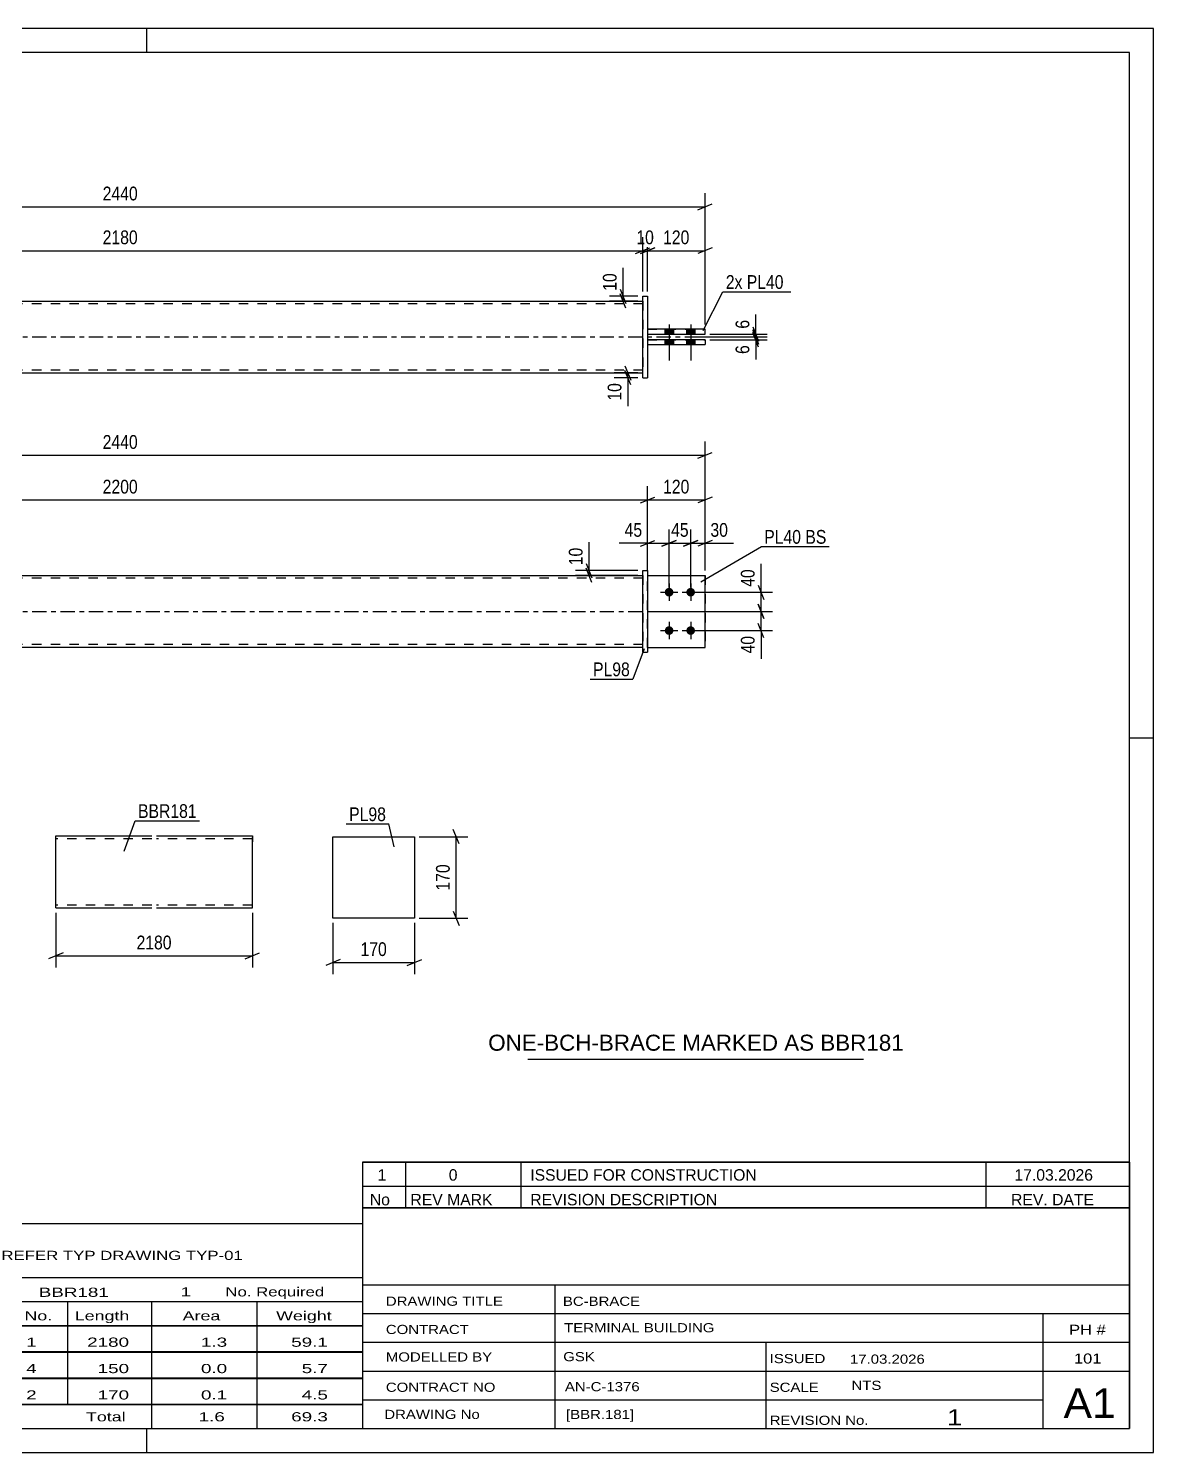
# Model space of a CAD drawing. Header units: millimetres. Extents: x 0 to 420, y 0 to 297.
# Drawn here: x 185.3 to 420, y 0 to 297 of the extents above; entities that cross this region are included whole.
import ezdxf

# ---------------------------------------------------------------- set-up
doc = ezdxf.new("R2010")
doc.units = ezdxf.units.MM
doc.linetypes.add('DXK_LINE_DOT2', pattern=[3.9198, 1.9599, -1.9599])
doc.linetypes.add('DXK_LINE_DOT3', pattern=[5.9187, 2.979, -0.9799, 0.9799, -0.9799])
doc.styles.add('Arial', font='ARIAL.TTF', dxfattribs={"height": 0.2})
doc.styles.add('Arial Narrow', font='ARIALN.TTF', dxfattribs={"height": 0.2})

# ---------------------------------------------------------------- blocks, each defined once
blk = doc.blocks.new('Unknown-580608568-1163')
at = {"color": 5, "linetype": 'Continuous'}
for p, q in [((420, 297), (0, 297)), ((210, 292), (210, 297)), ((420, 0), (420, 297)), ((415, 292), (5, 292)), ((415, 5), (415, 292)), ((420, 149), (415, 149)), ((5, 5), (415, 5)), ((210, 0), (210, 5)), ((0, 0), (420, 0))]:
    blk.add_line(p, q, dxfattribs=at)
blk = doc.blocks.new('Part-580608568-1739 - 1733')
at = {"color": 7, "linetype": 'DXK_LINE_DOT2'}
for p, q in [((314.46, 182.93), (326.46, 182.93)), ((314.46, 167.93), (314.46, 182.93)), ((314.46, 182.93), (326.46, 182.93)), ((326.46, 182.93), (326.46, 182.93)), ((326.46, 182.93), (326.46, 167.93)), ((314.46, 167.93), (314.46, 167.93)), ((314.46, 167.93), (326.46, 167.93)), ((314.46, 167.93), (326.46, 167.93))]:
    blk.add_line(p, q, dxfattribs=at)
blk = doc.blocks.new('Part-580608568-1744 - 1733')
at = {"color": 2, "linetype": 'Continuous'}
for p, q in [((314.46, 182.93), (326.46, 182.93)), ((326.46, 182.93), (326.46, 182.93)), ((326.46, 167.93), (326.46, 182.93)), ((314.46, 167.93), (326.46, 167.93))]:
    blk.add_line(p, q, dxfattribs=at)
at = {"color": 7, "linetype": 'DXK_LINE_DOT2'}
for p, q in [((314.46, 182.93), (326.46, 182.93)), ((314.46, 167.93), (314.46, 182.93)), ((314.46, 167.93), (314.46, 167.93)), ((314.46, 167.93), (326.46, 167.93))]:
    blk.add_line(p, q, dxfattribs=at)
blk = doc.blocks.new('Part-580608568-1774 - 1733')
at = {"color": 2, "linetype": 'Continuous'}
for p, q in [((313.46, 183.93), (314.46, 183.93)), ((313.46, 166.93), (313.46, 183.93)), ((314.46, 183.93), (314.46, 166.93)), ((313.46, 166.93), (313.46, 166.93)), ((313.46, 166.93), (314.46, 166.93))]:
    blk.add_line(p, q, dxfattribs=at)
at = {"color": 7, "linetype": 'DXK_LINE_DOT2'}
for p, q in [((313.46, 183.93), (314.46, 183.93)), ((313.46, 166.93), (314.46, 166.93))]:
    blk.add_line(p, q, dxfattribs=at)
blk = doc.blocks.new('Part-580608568-1779 - 1733')
at = {"color": 2, "linetype": 'Continuous'}
for p, q in [((95.49, 182.93), (313.46, 182.93)), ((313.46, 167.93), (95.49, 167.93))]:
    blk.add_line(p, q, dxfattribs=at)
at = {"color": 7, "linetype": 'DXK_LINE_DOT2'}
for p, q in [((95.49, 167.93), (95.49, 182.93)), ((313.46, 182.33), (95.49, 182.33)), ((313.46, 182.93), (313.46, 167.93)), ((313.46, 168.53), (95.49, 168.53))]:
    blk.add_line(p, q, dxfattribs=at)
at = {"color": 7, "linetype": 'DXK_LINE_DOT3'}
blk.add_line((85.49, 175.43), (323.46, 175.43), dxfattribs=at)
blk = doc.blocks.new('Bolt-580608568-1780 - 1733')
at = {"linetype": 'Continuous'}
for points in [[(318.96, 180.33), (319.14, 180.31), (319.32, 180.25), (319.49, 180.15), (319.63, 180.03), (319.74, 179.88), (319.81, 179.7), (319.85, 179.52), (319.85, 179.33), (319.81, 179.15), (319.74, 178.98), (319.63, 178.82), (319.49, 178.7), (319.32, 178.6), (319.14, 178.55), (318.96, 178.53), (318.77, 178.55), (318.59, 178.6), (318.43, 178.7), (318.29, 178.82), (318.18, 178.98), (318.1, 179.15), (318.06, 179.33), (318.06, 179.52), (318.1, 179.7), (318.18, 179.88), (318.29, 180.03), (318.43, 180.15), (318.59, 180.25), (318.77, 180.31)], [(323.46, 180.33), (323.64, 180.31), (323.82, 180.25), (323.99, 180.15), (324.13, 180.03), (324.24, 179.88), (324.31, 179.7), (324.35, 179.52), (324.35, 179.33), (324.31, 179.15), (324.24, 178.98), (324.13, 178.82), (323.99, 178.7), (323.82, 178.6), (323.64, 178.55), (323.46, 178.53), (323.27, 178.55), (323.09, 178.6), (322.93, 178.7), (322.79, 178.82), (322.68, 178.98), (322.6, 179.15), (322.56, 179.33), (322.56, 179.52), (322.6, 179.7), (322.68, 179.88), (322.79, 180.03), (322.93, 180.15), (323.09, 180.25), (323.27, 180.31)], [(318.96, 172.33), (319.14, 172.31), (319.32, 172.25), (319.49, 172.15), (319.63, 172.03), (319.74, 171.88), (319.81, 171.7), (319.85, 171.52), (319.85, 171.33), (319.81, 171.15), (319.74, 170.98), (319.63, 170.82), (319.49, 170.7), (319.32, 170.6), (319.14, 170.55), (318.96, 170.53), (318.77, 170.55), (318.59, 170.6), (318.43, 170.7), (318.29, 170.82), (318.18, 170.98), (318.1, 171.15), (318.06, 171.33), (318.06, 171.52), (318.1, 171.7), (318.18, 171.88), (318.29, 172.03), (318.43, 172.15), (318.59, 172.25), (318.77, 172.31)], [(323.46, 172.33), (323.64, 172.31), (323.82, 172.25), (323.99, 172.15), (324.13, 172.03), (324.24, 171.88), (324.31, 171.7), (324.35, 171.52), (324.35, 171.33), (324.31, 171.15), (324.24, 170.98), (324.13, 170.82), (323.99, 170.7), (323.82, 170.6), (323.64, 170.55), (323.46, 170.53), (323.27, 170.55), (323.09, 170.6), (322.93, 170.7), (322.79, 170.82), (322.68, 170.98), (322.6, 171.15), (322.56, 171.33), (322.56, 171.52), (322.6, 171.7), (322.68, 171.88), (322.79, 172.03), (322.93, 172.15), (323.09, 172.25), (323.27, 172.31)]]:
    blk.add_hatch(color=1, dxfattribs=at).paths.add_polyline_path(points)
at = {"color": 1, "linetype": 'Continuous'}
for p, q in [((318.96, 181.23), (318.96, 177.63)), ((323.46, 181.23), (323.46, 177.63)), ((317.16, 179.43), (320.76, 179.43)), ((321.66, 179.43), (325.26, 179.43)), ((318.96, 173.23), (318.96, 169.63)), ((323.46, 173.23), (323.46, 169.63)), ((317.16, 171.43), (320.76, 171.43)), ((321.66, 171.43), (325.26, 171.43))]:
    blk.add_line(p, q, dxfattribs=at)
blk = doc.blocks.new('Bolt-580608568-1399 - 1390')
at = {"linetype": 'Continuous'}
for points in [[(319.86, 234.26), (318.06, 234.26), (318.06, 233.26), (319.86, 233.26)], [(319.86, 234.26), (318.06, 234.26), (318.06, 233.26), (319.86, 233.26)], [(319.86, 232.06), (318.06, 232.06), (318.06, 231.06), (319.86, 231.06)], [(319.86, 232.06), (318.06, 232.06), (318.06, 231.06), (319.86, 231.06)], [(324.36, 234.26), (322.56, 234.26), (322.56, 233.26), (324.36, 233.26)], [(324.36, 234.26), (322.56, 234.26), (322.56, 233.26), (324.36, 233.26)], [(324.36, 232.06), (322.56, 232.06), (322.56, 231.06), (324.36, 231.06)], [(324.36, 232.06), (322.56, 232.06), (322.56, 231.06), (324.36, 231.06)]]:
    blk.add_hatch(color=1, dxfattribs=at).paths.add_polyline_path(points)
at = {"color": 1, "linetype": 'Continuous'}
for p, q in [((318.96, 235.26), (318.96, 227.76)), ((318.96, 235.26), (318.96, 227.76)), ((323.46, 235.26), (323.46, 227.76)), ((323.46, 235.26), (323.46, 227.76)), ((318.06, 234.26), (318.06, 233.26)), ((318.06, 234.26), (318.06, 233.26)), ((318.06, 232.06), (318.06, 231.06)), ((318.06, 232.06), (318.06, 231.06)), ((319.86, 234.26), (319.86, 233.26)), ((319.86, 234.26), (319.86, 233.26)), ((319.86, 232.06), (319.86, 231.06)), ((319.86, 232.06), (319.86, 231.06)), ((322.56, 234.26), (322.56, 233.26)), ((322.56, 234.26), (322.56, 233.26)), ((322.56, 232.06), (322.56, 231.06)), ((322.56, 232.06), (322.56, 231.06)), ((324.36, 234.26), (324.36, 233.26)), ((324.36, 234.26), (324.36, 233.26)), ((324.36, 232.06), (324.36, 231.06)), ((324.36, 232.06), (324.36, 231.06))]:
    blk.add_line(p, q, dxfattribs=at)
blk = doc.blocks.new('Part-580608568-1425 - 1390')
at = {"color": 2, "linetype": 'Continuous'}
for p, q in [((95.49, 240.16), (313.46, 240.16)), ((95.49, 225.16), (313.46, 225.16))]:
    blk.add_line(p, q, dxfattribs=at)
at = {"color": 7, "linetype": 'DXK_LINE_DOT2'}
for p, q in [((95.49, 240.16), (95.49, 225.16)), ((313.46, 239.56), (95.49, 239.56)), ((313.46, 240.16), (313.46, 225.16)), ((313.46, 225.76), (95.49, 225.76))]:
    blk.add_line(p, q, dxfattribs=at)
at = {"color": 7, "linetype": 'DXK_LINE_DOT3'}
blk.add_line((85.49, 232.66), (323.46, 232.66), dxfattribs=at)
blk = doc.blocks.new('Part-580608568-1426 - 1390')
at = {"color": 2, "linetype": 'Continuous'}
for p, q in [((313.46, 241.16), (313.46, 241.16)), ((313.46, 224.16), (313.46, 241.16)), ((313.46, 241.16), (314.46, 241.16)), ((314.46, 241.16), (314.46, 241.16)), ((314.46, 241.16), (314.46, 224.16)), ((313.46, 224.16), (314.46, 224.16)), ((313.46, 224.16), (313.46, 224.16)), ((314.46, 224.16), (314.46, 224.16))]:
    blk.add_line(p, q, dxfattribs=at)
at = {"color": 7, "linetype": 'DXK_LINE_DOT2'}
for p, q in [((313.46, 241.16), (314.46, 241.16)), ((313.46, 224.16), (314.46, 224.16)), ((314.46, 224.16), (314.46, 224.16))]:
    blk.add_line(p, q, dxfattribs=at)
blk = doc.blocks.new('Part-580608568-1452 - 1390')
at = {"color": 2, "linetype": 'Continuous'}
for p, q in [((326.46, 234.26), (314.46, 234.26)), ((314.46, 233.26), (326.46, 233.26)), ((326.46, 233.26), (326.46, 234.26))]:
    blk.add_line(p, q, dxfattribs=at)
at = {"color": 7, "linetype": 'DXK_LINE_DOT2'}
for p, q in [((314.46, 234.26), (314.46, 233.26)), ((314.46, 234.26), (326.46, 234.26)), ((314.46, 233.26), (326.46, 233.26))]:
    blk.add_line(p, q, dxfattribs=at)
blk = doc.blocks.new('Part-580608568-1457 - 1390')
at = {"color": 2, "linetype": 'Continuous'}
for p, q in [((326.46, 232.06), (314.46, 232.06)), ((326.46, 232.06), (326.46, 231.06)), ((314.46, 231.06), (326.46, 231.06))]:
    blk.add_line(p, q, dxfattribs=at)
at = {"color": 7, "linetype": 'DXK_LINE_DOT2'}
for p, q in [((314.46, 232.06), (314.46, 231.06)), ((314.46, 232.06), (326.46, 232.06)), ((314.46, 231.06), (326.46, 231.06))]:
    blk.add_line(p, q, dxfattribs=at)
blk = doc.blocks.new('Part-580608568-2275 - 2269')
at = {"color": 2, "linetype": 'Continuous'}
for p, q in [((248.85, 111.44), (248.84, 128.44)), ((248.84, 128.44), (265.84, 128.44)), ((265.84, 128.44), (265.85, 111.44)), ((265.85, 111.44), (248.85, 111.44))]:
    blk.add_line(p, q, dxfattribs=at)
blk = doc.blocks.new('Part-580608568-2301 - 2294')
at = {"color": 2, "linetype": 'Continuous'}
for p, q in [((191.04, 113.68), (191.04, 128.59)), ((191.04, 128.59), (211.04, 128.59)), ((212.04, 128.59), (232.04, 128.59)), ((232.04, 128.59), (232.04, 128.5)), ((232.04, 128.5), (232.04, 127.39)), ((232.04, 113.59), (232.04, 127.39)), ((191.04, 113.59), (191.04, 113.68)), ((191.04, 113.59), (211.04, 113.59)), ((212.04, 113.59), (232.04, 113.59))]:
    blk.add_line(p, q, dxfattribs=at)
at = {"color": 7, "linetype": 'DXK_LINE_DOT2'}
for p, q in [((211.04, 127.99), (191.04, 127.99)), ((232.04, 127.99), (212.04, 127.99)), ((232.04, 127.39), (232.04, 128.24)), ((191.04, 114.19), (191.04, 114.23)), ((211.04, 114.19), (191.04, 114.19)), ((232.04, 114.19), (212.04, 114.19)), ((232.04, 114.19), (232.04, 114.23))]:
    blk.add_line(p, q, dxfattribs=at)
blk = doc.blocks.new('StraightDimension-580608568-1827 - 1733')
at = {"color": 7, "linetype": 'Continuous'}
for p, q in [((317.46, 189.04), (320.46, 190.24)), ((318.96, 180.43), (318.96, 192.49)), ((324.96, 190.24), (321.96, 189.04)), ((323.46, 180.43), (323.46, 192.49)), ((318.96, 189.64), (323.46, 189.64))]:
    blk.add_line(p, q, dxfattribs=at)
at = {"color": 0}
blk.add_wipeout([(323.64, 190.39), (323.64, 194.59), (318.78, 194.59), (318.78, 190.39)], dxfattribs=at)
at = {"color": 3, "style": 'Arial Narrow'}
blk.add_text('45', height=2.863, dxfattribs=at).set_placement((319.38, 190.99))
blk = doc.blocks.new('StraightDimension-580608568-1857 - 1733')
at = {"color": 7, "linetype": 'Continuous'}
for p, q in [((83.99, 208.58), (80.99, 207.38)), ((82.49, 183.93), (82.49, 210.83)), ((82.49, 207.98), (326.46, 207.98)), ((324.96, 207.38), (327.96, 208.58)), ((326.46, 183.93), (326.46, 210.83))]:
    blk.add_line(p, q, dxfattribs=at)
at = {"color": 0}
blk.add_wipeout([(208.73, 208.73), (208.73, 212.93), (200.22, 212.93), (200.22, 208.73)], dxfattribs=at)
at = {"color": 3, "style": 'Arial Narrow'}
blk.add_text('2440', height=2.863, dxfattribs=at).set_placement((200.82, 209.33))
blk = doc.blocks.new('StraightDimension-580608568-1802 - 1733')
at = {"color": 7, "linetype": 'Continuous'}
for p, q in [((301.66, 185.43), (302.86, 182.43)), ((302.86, 181.43), (301.66, 184.43)), ((312.46, 183.93), (299.41, 183.93)), ((312.46, 182.93), (299.41, 182.93)), ((302.26, 182.93), (302.26, 183.93))]:
    blk.add_line(p, q, dxfattribs=at)
at = {"color": 0}
blk.add_wipeout([(301.51, 189.31), (297.31, 189.31), (297.31, 184.45), (301.51, 184.45)], dxfattribs=at)
at = {"color": 7, "linetype": 'Continuous'}
blk.add_line((302.26, 183.93), (302.26, 189.83), dxfattribs=at)
blk.add_line((302.26, 183.93), (302.26, 189.83), dxfattribs=at)
at = {"color": 3, "style": 'Arial Narrow'}
blk.add_text('10', height=2.863, rotation=90.0002, dxfattribs=at).set_placement((300.91, 185.05))
blk = doc.blocks.new('StraightDimension-580608568-1811 - 1733')
at = {"color": 7, "linetype": 'Continuous'}
for p, q in [((312.96, 189.04), (315.96, 190.24)), ((314.46, 183.93), (314.46, 192.49)), ((320.46, 190.24), (317.46, 189.04)), ((318.96, 180.43), (318.96, 192.49)), ((314.46, 189.64), (318.96, 189.64))]:
    blk.add_line(p, q, dxfattribs=at)
at = {"color": 0}
blk.add_wipeout([(313.93, 190.39), (313.93, 194.59), (309.08, 194.59), (309.08, 190.39)], dxfattribs=at)
at = {"color": 7, "linetype": 'Continuous'}
blk.add_line((314.46, 189.64), (308.55, 189.64), dxfattribs=at)
blk.add_line((314.46, 189.64), (308.55, 189.64), dxfattribs=at)
at = {"color": 3, "style": 'Arial Narrow'}
blk.add_text('45', height=2.863, dxfattribs=at).set_placement((309.68, 190.99))
blk = doc.blocks.new('StraightDimension-580608568-1840 - 1733')
at = {"color": 7, "linetype": 'Continuous'}
for p, q in [((321.96, 189.04), (324.96, 190.24)), ((323.46, 180.43), (323.46, 192.49)), ((327.96, 190.24), (324.96, 189.04)), ((326.46, 183.93), (326.46, 192.49)), ((323.46, 189.64), (326.46, 189.64))]:
    blk.add_line(p, q, dxfattribs=at)
at = {"color": 0}
blk.add_wipeout([(331.84, 190.39), (331.84, 194.59), (326.98, 194.59), (326.98, 190.39)], dxfattribs=at)
at = {"color": 7, "linetype": 'Continuous'}
blk.add_line((326.46, 189.64), (332.36, 189.64), dxfattribs=at)
blk.add_line((326.46, 189.64), (332.36, 189.64), dxfattribs=at)
at = {"color": 3, "style": 'Arial Narrow'}
blk.add_text('30', height=2.863, dxfattribs=at).set_placement((327.58, 190.99))
blk = doc.blocks.new('StraightDimension-580608568-1877 - 1733')
at = {"color": 7, "linetype": 'Continuous'}
for p, q in [((315.46, 175.43), (340.54, 175.43)), ((337.54, 176.93), (338.74, 173.93)), ((338.14, 171.43), (338.14, 175.43)), ((338.74, 169.93), (337.54, 172.93)), ((324.46, 171.43), (340.54, 171.43))]:
    blk.add_line(p, q, dxfattribs=at)
at = {"color": 0}
blk.add_wipeout([(337.39, 170.9), (333.19, 170.9), (333.19, 166.05), (337.39, 166.05)], dxfattribs=at)
at = {"color": 7, "linetype": 'Continuous'}
blk.add_line((338.14, 171.43), (338.14, 165.52), dxfattribs=at)
blk.add_line((338.14, 171.43), (338.14, 165.52), dxfattribs=at)
at = {"color": 3, "style": 'Arial Narrow'}
blk.add_text('40', height=2.863, rotation=90.0002, dxfattribs=at).set_placement((336.79, 166.65))
blk = doc.blocks.new('StraightDimension-580608568-1886 - 1733')
at = {"color": 7, "linetype": 'Continuous'}
for p, q in [((324.46, 179.43), (340.54, 179.43)), ((337.54, 180.93), (338.74, 177.93)), ((338.14, 175.43), (338.14, 179.43)), ((315.46, 175.43), (340.54, 175.43)), ((338.74, 173.93), (337.54, 176.93))]:
    blk.add_line(p, q, dxfattribs=at)
at = {"color": 0}
blk.add_wipeout([(337.39, 184.81), (333.19, 184.81), (333.19, 179.95), (337.39, 179.95)], dxfattribs=at)
at = {"color": 7, "linetype": 'Continuous'}
blk.add_line((338.14, 179.43), (338.14, 185.33), dxfattribs=at)
blk.add_line((338.14, 179.43), (338.14, 185.33), dxfattribs=at)
at = {"color": 3, "style": 'Arial Narrow'}
blk.add_text('40', height=2.863, rotation=90.0002, dxfattribs=at).set_placement((336.79, 180.55))
blk = doc.blocks.new('StraightDimension-580608568-1896 - 1733')
at = {"color": 7, "linetype": 'Continuous'}
for p, q in [((312.96, 198.06), (315.96, 199.26)), ((314.46, 183.93), (314.46, 201.51)), ((327.96, 199.26), (324.96, 198.06)), ((326.46, 183.93), (326.46, 201.51)), ((314.46, 198.66), (326.46, 198.66))]:
    blk.add_line(p, q, dxfattribs=at)
at = {"color": 0}
blk.add_wipeout([(323.8, 199.41), (323.8, 203.61), (317.11, 203.61), (317.11, 199.41)], dxfattribs=at)
at = {"color": 3, "style": 'Arial Narrow'}
blk.add_text('120', height=2.863, dxfattribs=at).set_placement((317.71, 200.01))
blk = doc.blocks.new('StraightDimension-580608568-1915 - 1733')
at = {"color": 7, "linetype": 'Continuous'}
for p, q in [((95.99, 199.26), (92.99, 198.06)), ((94.49, 176.43), (94.49, 201.51)), ((312.96, 198.06), (315.96, 199.26)), ((314.46, 183.93), (314.46, 201.51)), ((94.49, 198.66), (314.46, 198.66))]:
    blk.add_line(p, q, dxfattribs=at)
at = {"color": 0}
blk.add_wipeout([(208.73, 199.41), (208.73, 203.61), (200.22, 203.61), (200.22, 199.41)], dxfattribs=at)
at = {"color": 3, "style": 'Arial Narrow'}
blk.add_text('2200', height=2.863, dxfattribs=at).set_placement((200.82, 200.01))
blk = doc.blocks.new('StraightDimension-580608568-1459 - 1390')
at = {"color": 7, "linetype": 'Continuous'}
for p, q in [((309.76, 226.66), (310.96, 223.66)), ((312.46, 225.16), (307.51, 225.16)), ((312.46, 224.16), (307.51, 224.16)), ((310.96, 222.66), (309.76, 225.66)), ((310.36, 224.16), (310.36, 225.16))]:
    blk.add_line(p, q, dxfattribs=at)
at = {"color": 0}
blk.add_wipeout([(309.61, 223.64), (305.41, 223.64), (305.41, 218.78), (309.61, 218.78)], dxfattribs=at)
at = {"color": 7, "linetype": 'Continuous'}
blk.add_line((310.36, 224.16), (310.36, 218.26), dxfattribs=at)
blk.add_line((310.36, 224.16), (310.36, 218.26), dxfattribs=at)
at = {"color": 3, "style": 'Arial Narrow'}
blk.add_text('10', height=2.863, rotation=90.0002, dxfattribs=at).set_placement((309.01, 219.38))
blk = doc.blocks.new('StraightDimension-580608568-1473 - 1390')
at = {"color": 7, "linetype": 'Continuous'}
for p, q in [((312.46, 241.16), (306.51, 241.16)), ((308.76, 242.66), (309.96, 239.66)), ((309.96, 238.66), (308.76, 241.66)), ((309.36, 240.16), (309.36, 241.16)), ((312.46, 240.16), (306.51, 240.16))]:
    blk.add_line(p, q, dxfattribs=at)
at = {"color": 0}
blk.add_wipeout([(308.61, 246.54), (304.41, 246.54), (304.41, 241.69), (308.61, 241.69)], dxfattribs=at)
at = {"color": 7, "linetype": 'Continuous'}
blk.add_line((309.36, 241.16), (309.36, 247.07), dxfattribs=at)
blk.add_line((309.36, 241.16), (309.36, 247.07), dxfattribs=at)
at = {"color": 3, "style": 'Arial Narrow'}
blk.add_text('10', height=2.863, rotation=90.0002, dxfattribs=at).set_placement((308.01, 242.29))
blk = doc.blocks.new('StraightDimension-580608568-1520 - 1390')
at = {"color": 7, "linetype": 'Continuous'}
for p, q in [((82.49, 235.26), (82.49, 262.65)), ((326.46, 235.26), (326.46, 262.65)), ((83.99, 260.4), (80.99, 259.2)), ((82.49, 259.8), (326.46, 259.8)), ((324.96, 259.2), (327.96, 260.4))]:
    blk.add_line(p, q, dxfattribs=at)
at = {"color": 0}
blk.add_wipeout([(208.73, 260.55), (208.73, 264.75), (200.22, 264.75), (200.22, 260.55)], dxfattribs=at)
at = {"color": 3, "style": 'Arial Narrow'}
blk.add_text('2440', height=2.863, dxfattribs=at).set_placement((200.82, 261.15))
blk = doc.blocks.new('StraightDimension-580608568-1551 - 1390')
at = {"color": 7, "linetype": 'Continuous'}
for p, q in [((314.46, 242.16), (314.46, 253.51)), ((326.46, 235.26), (326.46, 253.51)), ((312.96, 250.06), (315.96, 251.26)), ((314.46, 250.66), (326.46, 250.66)), ((327.96, 251.26), (324.96, 250.06))]:
    blk.add_line(p, q, dxfattribs=at)
at = {"color": 0}
blk.add_wipeout([(323.8, 251.41), (323.8, 255.61), (317.11, 255.61), (317.11, 251.41)], dxfattribs=at)
at = {"color": 3, "style": 'Arial Narrow'}
blk.add_text('120', height=2.863, dxfattribs=at).set_placement((317.71, 252.01))
blk = doc.blocks.new('StraightDimension-580608568-1561 - 1390')
at = {"color": 7, "linetype": 'Continuous'}
for p, q in [((313.46, 242.16), (313.46, 253.51)), ((314.46, 242.16), (314.46, 253.51)), ((311.96, 250.06), (314.96, 251.26)), ((315.96, 251.26), (312.96, 250.06)), ((313.46, 250.66), (314.46, 250.66))]:
    blk.add_line(p, q, dxfattribs=at)
at = {"color": 0}
blk.add_wipeout([(316.39, 251.41), (316.39, 255.61), (311.53, 255.61), (311.53, 251.41)], dxfattribs=at)
at = {"color": 3, "style": 'Arial Narrow'}
blk.add_text('10', height=2.863, dxfattribs=at).set_placement((312.13, 252.01))
blk = doc.blocks.new('StraightDimension-580608568-1571 - 1390')
at = {"color": 7, "linetype": 'Continuous'}
for p, q in [((95.49, 242.16), (95.49, 253.51)), ((313.46, 242.16), (313.46, 253.51)), ((96.99, 251.26), (93.99, 250.06)), ((95.49, 250.66), (313.46, 250.66)), ((311.96, 250.06), (314.96, 251.26))]:
    blk.add_line(p, q, dxfattribs=at)
at = {"color": 0}
blk.add_wipeout([(208.73, 251.41), (208.73, 255.61), (200.22, 255.61), (200.22, 251.41)], dxfattribs=at)
at = {"color": 3, "style": 'Arial Narrow'}
blk.add_text('2180', height=2.863, dxfattribs=at).set_placement((200.82, 252.01))
blk = doc.blocks.new('StraightDimension-580608568-1656 - 1390')
at = {"color": 7, "linetype": 'Continuous'}
for p, q in [((336.44, 234.76), (337.64, 231.76)), ((322.21, 232.66), (339.44, 232.66)), ((327.46, 233.26), (339.44, 233.26)), ((337.64, 231.16), (336.44, 234.16)), ((337.04, 232.66), (337.04, 233.26))]:
    blk.add_line(p, q, dxfattribs=at)
at = {"color": 0}
blk.add_wipeout([(336.29, 236.82), (332.09, 236.82), (332.09, 233.79), (336.29, 233.79)], dxfattribs=at)
at = {"color": 7, "linetype": 'Continuous'}
blk.add_line((337.04, 233.26), (337.04, 237.34), dxfattribs=at)
blk.add_line((337.04, 233.26), (337.04, 237.34), dxfattribs=at)
at = {"color": 3, "style": 'Arial Narrow'}
blk.add_text('6', height=2.86, rotation=90.0002, dxfattribs=at).set_placement((335.69, 234.39))
blk = doc.blocks.new('StraightDimension-580608568-1667 - 1390')
at = {"color": 7, "linetype": 'Continuous'}
for p, q in [((322.21, 232.66), (339.44, 232.66)), ((327.46, 232.06), (339.44, 232.06)), ((336.44, 234.16), (337.64, 231.16)), ((337.64, 230.56), (336.44, 233.56)), ((337.04, 232.06), (337.04, 232.66))]:
    blk.add_line(p, q, dxfattribs=at)
at = {"color": 0}
blk.add_wipeout([(336.29, 231.54), (332.09, 231.54), (332.09, 228.51), (336.29, 228.51)], dxfattribs=at)
at = {"color": 7, "linetype": 'Continuous'}
blk.add_line((337.04, 232.06), (337.04, 227.99), dxfattribs=at)
blk.add_line((337.04, 232.06), (337.04, 227.99), dxfattribs=at)
at = {"color": 3, "style": 'Arial Narrow'}
blk.add_text('6', height=2.86, rotation=90.0002, dxfattribs=at).set_placement((335.69, 229.11))
blk = doc.blocks.new('StraightDimension-580608568-2277 - 2269')
at = {"color": 7, "linetype": 'Continuous'}
for p, q in [((266.84, 128.44), (276.95, 128.44)), ((275.15, 126.94), (273.95, 129.94)), ((274.55, 111.44), (274.55, 128.44)), ((273.95, 112.94), (275.15, 109.94)), ((266.85, 111.44), (276.95, 111.44))]:
    blk.add_line(p, q, dxfattribs=at)
at = {"color": 0}
blk.add_wipeout([(273.8, 123.28), (269.6, 123.28), (269.6, 116.6), (273.8, 116.6)], dxfattribs=at)
at = {"color": 3, "style": 'Arial Narrow'}
blk.add_text('170', height=2.863, rotation=90.0002, dxfattribs=at).set_placement((273.2, 117.2))
blk = doc.blocks.new('StraightDimension-580608568-2286 - 2269')
at = {"color": 7, "linetype": 'Continuous'}
for p, q in [((248.85, 110.44), (248.85, 99.8)), ((265.85, 110.44), (265.85, 99.8)), ((250.35, 102.8), (247.35, 101.6)), ((248.85, 102.2), (265.85, 102.2)), ((264.35, 101.6), (267.35, 102.8))]:
    blk.add_line(p, q, dxfattribs=at)
at = {"color": 0}
blk.add_wipeout([(260.69, 102.95), (260.69, 107.15), (254, 107.15), (254, 102.95)], dxfattribs=at)
at = {"color": 3, "style": 'Arial Narrow'}
blk.add_text('170', height=2.863, dxfattribs=at).set_placement((254.6, 103.55))
blk = doc.blocks.new('StraightDimension-580608568-2305 - 2294')
at = {"color": 7, "linetype": 'Continuous'}
for p, q in [((191.04, 112.59), (191.04, 101.19)), ((232.04, 112.59), (232.04, 101.19)), ((192.54, 104.19), (189.54, 102.99)), ((230.54, 102.99), (233.54, 104.19)), ((191.04, 103.59), (232.04, 103.59))]:
    blk.add_line(p, q, dxfattribs=at)
at = {"color": 0}
blk.add_wipeout([(215.79, 104.34), (215.79, 108.54), (207.28, 108.54), (207.28, 104.34)], dxfattribs=at)
at = {"color": 3, "style": 'Arial Narrow'}
blk.add_text('2180', height=2.863, dxfattribs=at).set_placement((207.88, 104.94))
blk = doc.blocks.new('Unknown-580608568-3638')
at = {"color": 7, "linetype": 'Continuous'}
for p, q in [((255, 51.05), (255, 5)), ((255, 51.05), (415, 51.05)), ((415, 51), (415, 5)), ((255, 35), (415, 35)), ((295.14, 35), (295.14, 5)), ((255, 29), (415, 29)), ((397, 5.05), (397, 29.05)), ((255, 23), (415, 23)), ((339.14, 23), (339.14, 5)), ((255, 17), (415, 17)), ((255, 11), (397, 11)), ((255, 5), (415, 5))]:
    blk.add_line(p, q, dxfattribs=at)
at = {"color": 7, "style": 'Arial Narrow'}
for s, height, width, p in [('DRAWING TITLE', 1.9089, 1.425378, (259.88, 30.61)), ('BC-BRACE', 1.909, 1.425378, (296.81, 30.59)), ('TERMINAL BUILDING', 1.9089, 1.425378, (297.06, 25.07)), ('CONTRACT', 1.909, 1.425378, (259.88, 24.71)), ('MODELLED BY', 1.9089, 1.425378, (259.88, 18.98)), ('GSK', 1.909, 1.425378, (296.88, 19.04)), ('ISSUED', 1.909, 1.425378, (339.94, 18.64)), ('17.03.2026', 1.909, 1.425378, (356.69, 18.52)), ('CONTRACT NO', 1.9089, 1.425378, (259.88, 12.66)), ('AN-C-1376', 1.909, 1.425378, (297.23, 12.78)), ('SCALE', 1.909, 1.425378, (339.94, 12.65)), ('A1', 6.204, 1.25, (401.24, 7.2)), ('DRAWING No', 1.909, 1.425378, (259.56, 7)), ('[BBR.181]', 1.909, 1.425378, (297.46, 6.99)), ('1', 3.34, 1.5, (376.91, 5.68)), ('REVISION No.', 1.9089, 1.425378, (339.94, 5.77))]:
    blk.add_text(s, height=height, dxfattribs=dict(at, width=width)).set_placement(p)
at = {"color": 7, "linetype": 'Continuous', "style": 'Arial Narrow'}
for s, height, width, p in [('PH #', 2.1, 1.42538, (402.4, 24.55)), ('101', 2.1, 1.42538, (403.41, 18.55)), ('NTS', 1.909, 1.425378, (357, 13.05))]:
    blk.add_text(s, height=height, dxfattribs=dict(at, width=width)).set_placement(p)
blk = doc.blocks.new('Unknown-580608568-3639')
at = {"color": 7, "linetype": 'Continuous'}
for p, q in [((255, 60.55), (415, 60.55)), ((415, 60.55), (255, 60.55)), ((255, 60.55), (255, 55.55)), ((264, 60.55), (264, 55.55)), ((288, 60.55), (288, 55.55)), ((385, 60.55), (385, 55.55)), ((415, 60.55), (415, 55.55)), ((255, 55.55), (415, 55.55)), ((255, 55.55), (255, 51.05)), ((255, 55.55), (415, 55.55)), ((264, 55.55), (264, 51.05)), ((288, 55.55), (288, 51.05)), ((385, 55.55), (385, 51.05)), ((415, 55.55), (415, 51.05)), ((415, 51.05), (255, 51.05))]:
    blk.add_line(p, q, dxfattribs=at)
at = {"color": 7, "linetype": 'Continuous', "style": 'Arial Narrow'}
for s, height, width, p in [('1', 2.39, 1.196471, (258.16, 56.7)), ('0', 2.39, 1.196471, (273, 56.7)), ('ISSUED FOR CONSTRUCTION', 2.3861, 1.196471, (290, 56.7)), ('17.03.2026', 2.386, 1.196471, (391, 56.7)), ('No', 2.386, 1.2, (256.54, 51.55)), ('REV MARK', 2.386, 1.2, (265, 51.55)), ('REVISION DESCRIPTION', 2.3861, 1.2, (290, 51.55)), ('REV. DATE', 2.386, 1.2, (390.28, 51.55))]:
    blk.add_text(s, height=height, dxfattribs=dict(at, width=width)).set_placement(p)
blk = doc.blocks.new('Unknown-580608568-3640')
at = {"color": 7, "linetype": 'Continuous'}
for p, q in [((95, 47.75), (255, 47.75)), ((95, 36.5), (95, 47.75)), ((255, 47.75), (255, 36.5)), ((95, 36.5), (255, 36.5)), ((95, 36.5), (95, 31.5)), ((255, 36.5), (255, 31.5)), ((95, 31.5), (255, 31.5)), ((95, 31.5), (95, 26.5)), ((119, 31.5), (119, 26.5)), ((154.5, 31.5), (154.5, 26.5)), ((180.5, 31.5), (180.5, 26.5)), ((193.5, 31.5), (193.5, 26.5)), ((211, 31.5), (211, 26.5)), ((233, 31.5), (233, 26.5)), ((255, 31.5), (255, 26.5)), ((95, 26.5), (255, 26.5)), ((95, 26.45), (95, 21.05)), ((95, 26.45), (255, 26.45)), ((119, 26.5), (119, 21)), ((154.5, 26.5), (154.5, 21)), ((180.5, 26.5), (180.5, 21)), ((193.5, 26.5), (193.5, 21)), ((211, 26.5), (211, 21)), ((233, 26.5), (233, 21)), ((255, 26.45), (255, 21.05)), ((95, 21.05), (255, 21.05)), ((95, 20.95), (95, 15.55)), ((95, 20.95), (255, 20.95)), ((119, 21), (119, 15.5)), ((154.5, 21), (154.5, 15.5)), ((180.5, 21), (180.5, 15.5)), ((193.5, 21), (193.5, 15.5)), ((211, 21), (211, 15.5)), ((233, 21), (233, 15.5)), ((255, 20.95), (255, 15.55)), ((95, 15.55), (255, 15.55)), ((95, 15.45), (95, 10.05)), ((95, 15.45), (255, 15.45)), ((119, 15.5), (119, 10)), ((154.5, 15.5), (154.5, 10)), ((180.5, 15.5), (180.5, 10)), ((193.5, 15.5), (193.5, 10)), ((211, 15.5), (211, 10)), ((233, 15.5), (233, 10)), ((255, 15.45), (255, 10.05)), ((95, 10.05), (255, 10.05)), ((95, 10), (255, 10)), ((95, 10), (95, 5)), ((211, 10), (211, 5)), ((233, 10), (233, 5)), ((255, 10), (255, 5)), ((95, 5), (255, 5))]:
    blk.add_line(p, q, dxfattribs=at)
at = {"color": 7, "style": 'Arial Narrow'}
for s, height, width, p in [('GENERAL NOTES & WELD DETAILS :', 2.8633, 1.4, (96.15, 40.06)), ('REFER TYP DRAWING TYP-01', 1.9089, 1.6, (179.7, 40.16)), ("MATERIAL LIST FOR ASSEMBLY MK'D", 1.9089, 1.6, (96.15, 32.56)), ('BBR181', 1.909, 1.794707, (187.48, 32.47)), ('1', 1.91, 1.794707, (217.08, 32.56)), ('No. Required', 1.9089, 1.6, (226.41, 32.56)), ('Mark', 1.909, 1.7, (96.34, 27.5)), ('Profile', 1.909, 1.7, (129.41, 27.5)), ('Material', 1.909, 1.7, (159.54, 27.56)), ('No.', 1.909, 1.7, (184.5, 27.56)), ('Length', 1.909, 1.7, (195, 27.56)), ('Area', 1.909, 1.7, (217.5, 27.56)), ('Weight', 1.909, 1.7, (237, 27.56))]:
    blk.add_text(s, height=height, dxfattribs=dict(at, width=width)).set_placement(p)
at = {"color": 7, "linetype": 'Continuous', "style": 'Arial Narrow'}
for s, height, width, p in [('BBR181', 1.909, 1.794707, (96.5, 22.06)), ('SHS150*6', 1.909, 1.794707, (121, 22.06)), ('E350', 1.909, 1.794707, (160.74, 22.06)), ('1', 1.91, 1.794707, (184.86, 22.06)), ('2180', 1.909, 1.794707, (197.58, 22.06)), ('1.3', 1.909, 1.794707, (221.32, 22.06)), ('59.1', 1.909, 1.794707, (240.14, 22.06)), ('PL40', 1.909, 1.794707, (96.5, 16.56)), ('PL10*120', 1.909, 1.794707, (121, 16.56)), ('E350', 1.909, 1.794707, (160.74, 16.56)), ('4', 1.91, 1.794707, (184.86, 16.56)), ('150', 1.909, 1.794707, (199.77, 16.56)), ('0.0', 1.909, 1.794707, (221.32, 16.56)), ('5.7', 1.909, 1.794707, (242.33, 16.56)), ('PL98', 1.909, 1.794707, (96.5, 11.06)), ('PL10*170', 1.909, 1.794707, (121, 11.06)), ('E350', 1.909, 1.794707, (160.74, 11.06)), ('2', 1.91, 1.794707, (184.86, 11.06)), ('170', 1.909, 1.794707, (199.77, 11.06)), ('0.1', 1.909, 1.794707, (221.32, 11.06)), ('4.5', 1.909, 1.794707, (242.33, 11.06)), ('Total', 1.909, 1.7, (197.33, 6.5)), ('1.6', 1.909, 1.794707, (220.83, 6.5)), ('69.3', 1.909, 1.794707, (240.14, 6.5))]:
    blk.add_text(s, height=height, dxfattribs=dict(at, width=width)).set_placement(p)
blk = doc.blocks.new('Unknown-580608568-3641')
at = {"color": 7, "linetype": 'Continuous'}
blk.add_line((289.5, 82.05), (359.5, 82.05), dxfattribs=at)
at = {"color": 7, "style": 'Arial'}
blk.add_text('ONE-BCH-BRACE MARKED AS BBR181', height=3.3428, dxfattribs=at).set_placement((281.23, 83.8))
blk = doc.blocks.new('Mark-580608568-1770 - 1733')
at = {"color": 0}
blk.add_wipeout([(310.77, 161.91), (310.77, 164.91), (303.1, 164.91), (303.1, 161.91)], dxfattribs=at)
blk.add_wipeout([(310.77, 161.91), (310.77, 164.91), (303.1, 164.91), (303.1, 161.91)], dxfattribs=at)
at = {"color": 30, "linetype": 'Continuous'}
for p in [(313.76, 167.62), (302.5, 161.31)]:
    blk.add_line(p, (311.37, 161.31), dxfattribs=at)
at = {"color": 3, "style": 'Arial Narrow'}
blk.add_text('PL98', height=2.863, dxfattribs=at).set_placement((303.1, 161.91))
blk = doc.blocks.new('MarkSet-580608568-2027 - 1733')
at = {"color": 0}
blk.add_wipeout([(346.48, 189.54), (346.48, 192.54), (338.8, 192.54), (338.8, 189.54)], dxfattribs=at)
blk.add_wipeout([(346.48, 189.54), (346.48, 192.54), (338.8, 192.54), (338.8, 189.54)], dxfattribs=at)
at = {"color": 30, "linetype": 'Continuous'}
blk.add_line((325.61, 181.56), (338.2, 188.94), dxfattribs=at)
at = {"color": 0}
blk.add_wipeout([(351.76, 189.54), (351.76, 192.54), (347.38, 192.54), (347.38, 189.54)], dxfattribs=at)
blk.add_wipeout([(351.76, 189.54), (351.76, 192.54), (347.38, 192.54), (347.38, 189.54)], dxfattribs=at)
at = {"color": 30, "linetype": 'Continuous'}
blk.add_line((338.2, 188.94), (352.36, 188.94), dxfattribs=at)
at = {"color": 3, "style": 'Arial Narrow'}
for s, p in [('PL40', (338.8, 189.54)), ('BS', (347.38, 189.54))]:
    blk.add_text(s, height=2.863, dxfattribs=at).set_placement(p)
blk = doc.blocks.new('MarkSet-580608568-1718 - 1390')
at = {"color": 0}
blk.add_wipeout([(334.26, 242.69), (334.26, 245.69), (330.79, 245.69), (330.79, 242.69)], dxfattribs=at)
blk.add_wipeout([(334.26, 242.69), (334.26, 245.69), (330.79, 245.69), (330.79, 242.69)], dxfattribs=at)
at = {"color": 30, "linetype": 'Continuous'}
blk.add_line((326.07, 233.99), (330.19, 242.09), dxfattribs=at)
at = {"color": 0}
blk.add_wipeout([(342.84, 242.69), (342.84, 245.69), (335.16, 245.69), (335.16, 242.69)], dxfattribs=at)
blk.add_wipeout([(342.84, 242.69), (342.84, 245.69), (335.16, 245.69), (335.16, 242.69)], dxfattribs=at)
at = {"color": 30, "linetype": 'Continuous'}
blk.add_line((330.19, 242.09), (344.34, 242.09), dxfattribs=at)
at = {"color": 3, "style": 'Arial Narrow'}
for s, p in [('2x', (330.79, 242.69)), ('PL40', (335.16, 242.69))]:
    blk.add_text(s, height=2.863, dxfattribs=at).set_placement(p)
blk = doc.blocks.new('Mark-580608568-2271 - 2269')
at = {"color": 0}
blk.add_wipeout([(259.91, 131.69), (259.91, 134.69), (252.23, 134.69), (252.23, 131.69)], dxfattribs=at)
blk.add_wipeout([(259.91, 131.69), (259.91, 134.69), (252.23, 134.69), (252.23, 131.69)], dxfattribs=at)
at = {"color": 30, "linetype": 'Continuous'}
for p in [(251.63, 131.09), (261.62, 126.31)]:
    blk.add_line(p, (260.51, 131.09), dxfattribs=at)
at = {"color": 3, "style": 'Arial Narrow'}
blk.add_text('PL98', height=2.863, dxfattribs=at).set_placement((252.23, 131.69))
blk = doc.blocks.new('Mark-580608568-2297 - 2294')
at = {"color": 0}
blk.add_wipeout([(220.43, 132.35), (220.43, 135.35), (208.19, 135.35), (208.19, 132.35)], dxfattribs=at)
blk.add_wipeout([(220.43, 132.35), (220.43, 135.35), (208.19, 135.35), (208.19, 132.35)], dxfattribs=at)
at = {"color": 30, "linetype": 'Continuous'}
for p, q in [((205.33, 125.43), (207.59, 131.75)), ((207.59, 131.75), (221.03, 131.75))]:
    blk.add_line(p, q, dxfattribs=at)
at = {"color": 3, "style": 'Arial Narrow'}
blk.add_text('BBR181', height=2.863, dxfattribs=at).set_placement((208.19, 132.35))

msp = doc.modelspace()

# ---------------------------------------------------------------- block references
for name in ['Unknown-580608568-1163', 'Part-580608568-1426 - 1390', 'Part-580608568-1425 - 1390', 'Bolt-580608568-1399 - 1390', 'Part-580608568-1452 - 1390', 'Part-580608568-1457 - 1390', 'Part-580608568-1779 - 1733', 'Part-580608568-1774 - 1733', 'Part-580608568-1739 - 1733', 'Part-580608568-1744 - 1733', 'Bolt-580608568-1780 - 1733', 'Part-580608568-2301 - 2294', 'Part-580608568-2275 - 2269', 'Unknown-580608568-3641', 'Unknown-580608568-3639', 'Unknown-580608568-3638', 'Unknown-580608568-3640']:
    msp.add_blockref(name, (0, 0))

# ---------------------------------------------------------------- next in the draw order: block references
for name in ['StraightDimension-580608568-1473 - 1390', 'StraightDimension-580608568-1459 - 1390', 'StraightDimension-580608568-1827 - 1733', 'StraightDimension-580608568-1877 - 1733', 'Mark-580608568-1770 - 1733', 'Mark-580608568-2297 - 2294', 'Mark-580608568-2271 - 2269', 'StraightDimension-580608568-2277 - 2269', 'StraightDimension-580608568-2305 - 2294']:
    msp.add_blockref(name, (0, 0))

# ---------------------------------------------------------------- next in the draw order: block references
for name in ['StraightDimension-580608568-1520 - 1390', 'StraightDimension-580608568-1857 - 1733', 'StraightDimension-580608568-2286 - 2269']:
    msp.add_blockref(name, (0, 0))

# ---------------------------------------------------------------- next in the draw order: block references
for name in ['StraightDimension-580608568-1551 - 1390', 'StraightDimension-580608568-1840 - 1733', 'StraightDimension-580608568-1802 - 1733']:
    msp.add_blockref(name, (0, 0))

# ---------------------------------------------------------------- next in the draw order: block references
for name in ['StraightDimension-580608568-1561 - 1390', 'StraightDimension-580608568-1656 - 1390', 'StraightDimension-580608568-1811 - 1733']:
    msp.add_blockref(name, (0, 0))

# ---------------------------------------------------------------- next in the draw order: block references
for name in ['StraightDimension-580608568-1571 - 1390', 'StraightDimension-580608568-1667 - 1390', 'StraightDimension-580608568-1886 - 1733']:
    msp.add_blockref(name, (0, 0))

# ---------------------------------------------------------------- next in the draw order: block references
for name in ['MarkSet-580608568-1718 - 1390', 'StraightDimension-580608568-1896 - 1733']:
    msp.add_blockref(name, (0, 0))

# ---------------------------------------------------------------- next in the draw order: block references
for name in ['StraightDimension-580608568-1915 - 1733', 'MarkSet-580608568-2027 - 1733']:
    msp.add_blockref(name, (0, 0))

doc.saveas('drawing.dxf')
